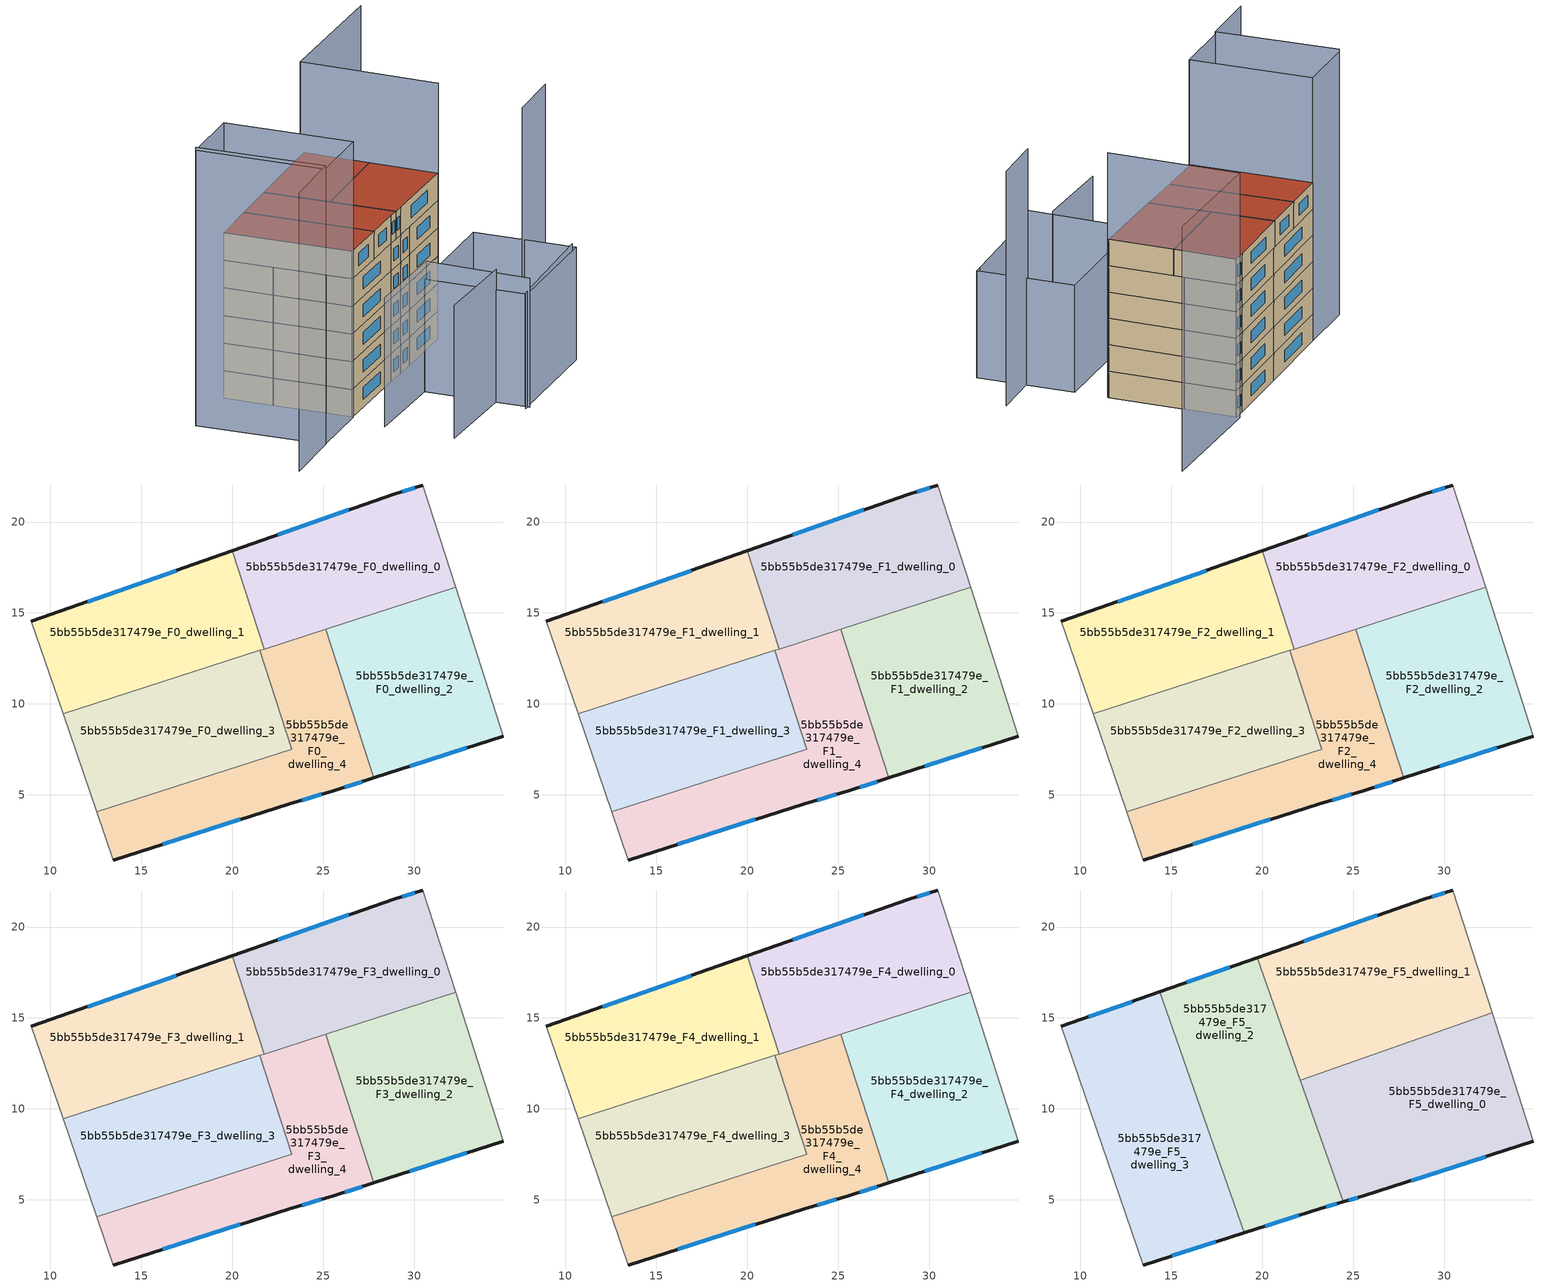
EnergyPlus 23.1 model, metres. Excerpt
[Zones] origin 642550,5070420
5bb55b5de317479e_F0_dwelling_0
 floor ground (EU_floor_Construction): 30.49,22.03 32.28,16.41 21.76,13.02 20.02,18.42 28.89,21.53 z0
 wall outside (EU_wall_Construction): 30.49,22.03 28.89,21.53 20.02,18.42 z0:3
 wall to 5bb55b5de317479e_F0_dwelling_1 (EU_wall_Construction): 20.02,18.42 21.76,13.02 z0:3
 wall adiabatic (EU_wall_Construction): 32.28,16.41 30.49,22.03 z0:3
 wall to 5bb55b5de317479e_F0_dwelling_2 (EU_wall_Construction): 25.14,14.11 32.28,16.41 z0:3
 wall to 5bb55b5de317479e_F0_dwelling_4 (EU_wall_Construction): 21.76,13.02 25.14,14.11 z0:3
 window (EU_Window_Construction): 26.4,20.66 22.5,19.29 / 30.04,21.89 29.34,21.67 z0.84:2.16
5bb55b5de317479e_F0_dwelling_1
 floor ground (EU_floor_Construction): 20.02,18.42 21.76,13.02 10.71,9.46 8.97,14.53 z0
 wall outside (EU_wall_Construction): 20.02,18.42 8.97,14.53 z0:3
 wall adiabatic (EU_wall_Construction): 8.97,14.53 10.71,9.46 z0:3
 wall to 5bb55b5de317479e_F0_dwelling_3 (EU_wall_Construction): 10.71,9.46 21.52,12.94 z0:3
 wall to 5bb55b5de317479e_F0_dwelling_4 (EU_wall_Construction): 21.52,12.94 21.76,13.02 z0:3
 window (EU_Window_Construction): 16.92,17.33 12.07,15.62 z0.84:2.16
5bb55b5de317479e_F0_dwelling_2
 floor ground (EU_floor_Construction): 32.28,16.41 34.89,8.22 27.78,5.93 25.14,14.11 z0
 wall outside (EU_wall_Construction): 27.78,5.93 34.89,8.22 z0:3
 wall to 5bb55b5de317479e_F0_dwelling_4 (EU_wall_Construction): 25.14,14.11 27.78,5.93 z0:3
 wall adiabatic (EU_wall_Construction): 34.89,8.22 32.28,16.41 z0:3
 window (EU_Window_Construction): 29.77,6.57 32.9,7.58 z0.84:2.16
5bb55b5de317479e_F0_dwelling_3
 floor ground (EU_floor_Construction): 21.52,12.94 23.26,7.52 12.56,4.08 10.71,9.46 z0
 wall to 5bb55b5de317479e_F0_dwelling_4 (EU_wall_Construction): 12.56,4.08 23.26,7.52 21.52,12.94 z0:3
 wall adiabatic (EU_wall_Construction): 10.71,9.46 12.56,4.08 z0:3
5bb55b5de317479e_F0_dwelling_4
 floor ground (EU_floor_Construction): 25.14,14.11 27.78,5.93 25.58,5.22 23.18,4.52 13.47,1.42 12.56,4.08 23.26,7.52 21.52,12.94 z0
 wall outside (EU_wall_Construction): 13.47,1.42 23.18,4.52 25.58,5.22 27.78,5.93 z0:3
 wall adiabatic (EU_wall_Construction): 12.56,4.08 13.47,1.42 z0:3
 window (EU_Window_Construction): 26.2,5.42 27.16,5.73 / 23.85,4.72 24.91,5.03 / 16.19,2.29 20.46,3.65 z0.84:2.16
5bb55b5de317479e_F1_dwelling_0
 floor to 5bb55b5de317479e_F0_dwelling_0 (EU_floor_Construction): 30.49,22.03 32.28,16.41 21.76,13.02 20.02,18.42 28.89,21.53 z3
 wall outside (EU_wall_Construction): 30.49,22.03 28.89,21.53 20.02,18.42 z3:6
 wall to 5bb55b5de317479e_F1_dwelling_1 (EU_wall_Construction): 20.02,18.42 21.76,13.02 z3:6
 wall adiabatic (EU_wall_Construction): 32.28,16.41 30.49,22.03 z3:6
 wall to 5bb55b5de317479e_F1_dwelling_2 (EU_wall_Construction): 25.14,14.11 32.28,16.41 z3:6
 wall to 5bb55b5de317479e_F1_dwelling_4 (EU_wall_Construction): 21.76,13.02 25.14,14.11 z3:6
 window (EU_Window_Construction): 26.4,20.66 22.5,19.29 / 30.04,21.89 29.34,21.67 z3.84:5.16
5bb55b5de317479e_F1_dwelling_1
 floor to 5bb55b5de317479e_F0_dwelling_1 (EU_floor_Construction): 20.02,18.42 21.76,13.02 10.71,9.46 8.97,14.53 z3
 wall outside (EU_wall_Construction): 20.02,18.42 8.97,14.53 z3:6
 wall adiabatic (EU_wall_Construction): 8.97,14.53 10.71,9.46 z3:6
 wall to 5bb55b5de317479e_F1_dwelling_3 (EU_wall_Construction): 10.71,9.46 21.52,12.94 z3:6
 wall to 5bb55b5de317479e_F1_dwelling_4 (EU_wall_Construction): 21.52,12.94 21.76,13.02 z3:6
 window (EU_Window_Construction): 16.92,17.33 12.07,15.62 z3.84:5.16
5bb55b5de317479e_F1_dwelling_2
 floor to 5bb55b5de317479e_F0_dwelling_2 (EU_floor_Construction): 32.28,16.41 34.89,8.22 27.78,5.93 25.14,14.11 z3
 wall outside (EU_wall_Construction): 27.78,5.93 34.89,8.22 z3:6
 wall to 5bb55b5de317479e_F1_dwelling_4 (EU_wall_Construction): 25.14,14.11 27.78,5.93 z3:6
 wall adiabatic (EU_wall_Construction): 34.89,8.22 32.28,16.41 z3:6
 window (EU_Window_Construction): 29.77,6.57 32.9,7.58 z3.84:5.16
5bb55b5de317479e_F1_dwelling_3
 floor to 5bb55b5de317479e_F0_dwelling_3 (EU_floor_Construction): 21.52,12.94 23.26,7.52 12.56,4.08 10.71,9.46 z3
 wall to 5bb55b5de317479e_F1_dwelling_4 (EU_wall_Construction): 12.56,4.08 23.26,7.52 21.52,12.94 z3:6
 wall adiabatic (EU_wall_Construction): 10.71,9.46 12.56,4.08 z3:6
5bb55b5de317479e_F1_dwelling_4
 floor to 5bb55b5de317479e_F0_dwelling_4 (EU_floor_Construction): 25.14,14.11 27.78,5.93 25.58,5.22 23.18,4.52 13.47,1.42 12.56,4.08 23.26,7.52 21.52,12.94 z3
 wall outside (EU_wall_Construction): 13.47,1.42 23.18,4.52 25.58,5.22 27.78,5.93 z3:6
 wall adiabatic (EU_wall_Construction): 12.56,4.08 13.47,1.42 z3:6
 window (EU_Window_Construction): 26.2,5.42 27.16,5.73 / 23.85,4.72 24.91,5.03 / 16.19,2.29 20.46,3.65 z3.84:5.16
5bb55b5de317479e_F2_dwelling_0
 floor to 5bb55b5de317479e_F1_dwelling_0 (EU_floor_Construction): 30.49,22.03 32.28,16.41 21.76,13.02 20.02,18.42 28.89,21.53 z6
 wall outside (EU_wall_Construction): 30.49,22.03 28.89,21.53 20.02,18.42 z6:9
 wall to 5bb55b5de317479e_F2_dwelling_1 (EU_wall_Construction): 20.02,18.42 21.76,13.02 z6:9
 wall adiabatic (EU_wall_Construction): 32.28,16.41 30.49,22.03 z6:9
 wall to 5bb55b5de317479e_F2_dwelling_2 (EU_wall_Construction): 25.14,14.11 32.28,16.41 z6:9
 wall to 5bb55b5de317479e_F2_dwelling_4 (EU_wall_Construction): 21.76,13.02 25.14,14.11 z6:9
 window (EU_Window_Construction): 26.4,20.66 22.5,19.29 / 30.04,21.89 29.34,21.67 z6.84:8.16
5bb55b5de317479e_F2_dwelling_1
 floor to 5bb55b5de317479e_F1_dwelling_1 (EU_floor_Construction): 20.02,18.42 21.76,13.02 10.71,9.46 8.97,14.53 z6
 wall outside (EU_wall_Construction): 20.02,18.42 8.97,14.53 z6:9
 wall adiabatic (EU_wall_Construction): 8.97,14.53 10.71,9.46 z6:9
 wall to 5bb55b5de317479e_F2_dwelling_3 (EU_wall_Construction): 10.71,9.46 21.52,12.94 z6:9
 wall to 5bb55b5de317479e_F2_dwelling_4 (EU_wall_Construction): 21.52,12.94 21.76,13.02 z6:9
 window (EU_Window_Construction): 16.92,17.33 12.07,15.62 z6.84:8.16
5bb55b5de317479e_F2_dwelling_2
 floor to 5bb55b5de317479e_F1_dwelling_2 (EU_floor_Construction): 32.28,16.41 34.89,8.22 27.78,5.93 25.14,14.11 z6
 wall outside (EU_wall_Construction): 27.78,5.93 34.89,8.22 z6:9
 wall to 5bb55b5de317479e_F2_dwelling_4 (EU_wall_Construction): 25.14,14.11 27.78,5.93 z6:9
 wall adiabatic (EU_wall_Construction): 34.89,8.22 32.28,16.41 z6:9
 window (EU_Window_Construction): 29.77,6.57 32.9,7.58 z6.84:8.16
5bb55b5de317479e_F2_dwelling_3
 floor to 5bb55b5de317479e_F1_dwelling_3 (EU_floor_Construction): 21.52,12.94 23.26,7.52 12.56,4.08 10.71,9.46 z6
 wall to 5bb55b5de317479e_F2_dwelling_4 (EU_wall_Construction): 12.56,4.08 23.26,7.52 21.52,12.94 z6:9
 wall adiabatic (EU_wall_Construction): 10.71,9.46 12.56,4.08 z6:9
5bb55b5de317479e_F2_dwelling_4
 floor to 5bb55b5de317479e_F1_dwelling_4 (EU_floor_Construction): 25.14,14.11 27.78,5.93 25.58,5.22 23.18,4.52 13.47,1.42 12.56,4.08 23.26,7.52 21.52,12.94 z6
 wall outside (EU_wall_Construction): 13.47,1.42 23.18,4.52 25.58,5.22 27.78,5.93 z6:9
 wall adiabatic (EU_wall_Construction): 12.56,4.08 13.47,1.42 z6:9
 window (EU_Window_Construction): 26.2,5.42 27.16,5.73 / 23.85,4.72 24.91,5.03 / 16.19,2.29 20.46,3.65 z6.84:8.16
5bb55b5de317479e_F3_dwelling_0
 floor to 5bb55b5de317479e_F2_dwelling_0 (EU_floor_Construction): 30.49,22.03 32.28,16.41 21.76,13.02 20.02,18.42 28.89,21.53 z9
 wall outside (EU_wall_Construction): 30.49,22.03 28.89,21.53 20.02,18.42 z9:12
 wall to 5bb55b5de317479e_F3_dwelling_1 (EU_wall_Construction): 20.02,18.42 21.76,13.02 z9:12
 wall adiabatic (EU_wall_Construction): 32.28,16.41 30.49,22.03 z9:12
 wall to 5bb55b5de317479e_F3_dwelling_2 (EU_wall_Construction): 25.14,14.11 32.28,16.41 z9:12
 wall to 5bb55b5de317479e_F3_dwelling_4 (EU_wall_Construction): 21.76,13.02 25.14,14.11 z9:12
 window (EU_Window_Construction): 26.4,20.66 22.5,19.29 / 30.04,21.89 29.34,21.67 z9.84:11.16
5bb55b5de317479e_F3_dwelling_1
 floor to 5bb55b5de317479e_F2_dwelling_1 (EU_floor_Construction): 20.02,18.42 21.76,13.02 10.71,9.46 8.97,14.53 z9
 wall outside (EU_wall_Construction): 20.02,18.42 8.97,14.53 z9:12
 wall adiabatic (EU_wall_Construction): 8.97,14.53 10.71,9.46 z9:12
 wall to 5bb55b5de317479e_F3_dwelling_3 (EU_wall_Construction): 10.71,9.46 21.52,12.94 z9:12
 wall to 5bb55b5de317479e_F3_dwelling_4 (EU_wall_Construction): 21.52,12.94 21.76,13.02 z9:12
 window (EU_Window_Construction): 16.92,17.33 12.07,15.62 z9.84:11.16
5bb55b5de317479e_F3_dwelling_2
 floor to 5bb55b5de317479e_F2_dwelling_2 (EU_floor_Construction): 32.28,16.41 34.89,8.22 27.78,5.93 25.14,14.11 z9
 wall outside (EU_wall_Construction): 27.78,5.93 34.89,8.22 z9:12
 wall to 5bb55b5de317479e_F3_dwelling_4 (EU_wall_Construction): 25.14,14.11 27.78,5.93 z9:12
 wall adiabatic (EU_wall_Construction): 34.89,8.22 32.28,16.41 z9:12
 window (EU_Window_Construction): 29.77,6.57 32.9,7.58 z9.84:11.16
5bb55b5de317479e_F3_dwelling_3
 floor to 5bb55b5de317479e_F2_dwelling_3 (EU_floor_Construction): 21.52,12.94 23.26,7.52 12.56,4.08 10.71,9.46 z9
 wall to 5bb55b5de317479e_F3_dwelling_4 (EU_wall_Construction): 12.56,4.08 23.26,7.52 21.52,12.94 z9:12
 wall adiabatic (EU_wall_Construction): 10.71,9.46 12.56,4.08 z9:12
5bb55b5de317479e_F3_dwelling_4
 floor to 5bb55b5de317479e_F2_dwelling_4 (EU_floor_Construction): 25.14,14.11 27.78,5.93 25.58,5.22 23.18,4.52 13.47,1.42 12.56,4.08 23.26,7.52 21.52,12.94 z9
 wall outside (EU_wall_Construction): 13.47,1.42 23.18,4.52 25.58,5.22 27.78,5.93 z9:12
 wall adiabatic (EU_wall_Construction): 12.56,4.08 13.47,1.42 z9:12
 window (EU_Window_Construction): 26.2,5.42 27.16,5.73 / 23.85,4.72 24.91,5.03 / 16.19,2.29 20.46,3.65 z9.84:11.16
5bb55b5de317479e_F4_dwelling_0
 floor to 5bb55b5de317479e_F3_dwelling_0 (EU_floor_Construction): 30.49,22.03 32.28,16.41 21.76,13.02 20.02,18.42 28.89,21.53 z12
 wall outside (EU_wall_Construction): 30.49,22.03 28.89,21.53 20.02,18.42 z12:15
 wall to 5bb55b5de317479e_F4_dwelling_1 (EU_wall_Construction): 20.02,18.42 21.76,13.02 z12:15
 wall adiabatic (EU_wall_Construction): 32.28,16.41 30.49,22.03 z12:15
 wall to 5bb55b5de317479e_F4_dwelling_2 (EU_wall_Construction): 25.14,14.11 32.28,16.41 z12:15
 wall to 5bb55b5de317479e_F4_dwelling_4 (EU_wall_Construction): 21.76,13.02 25.14,14.11 z12:15
 window (EU_Window_Construction): 26.4,20.66 22.5,19.29 / 30.04,21.89 29.34,21.67 z12.84:14.16
5bb55b5de317479e_F4_dwelling_1
 floor to 5bb55b5de317479e_F3_dwelling_1 (EU_floor_Construction): 20.02,18.42 21.76,13.02 10.71,9.46 8.97,14.53 z12
 wall outside (EU_wall_Construction): 20.02,18.42 8.97,14.53 z12:15
 wall adiabatic (EU_wall_Construction): 8.97,14.53 10.71,9.46 z12:15
 wall to 5bb55b5de317479e_F4_dwelling_3 (EU_wall_Construction): 10.71,9.46 21.52,12.94 z12:15
 wall to 5bb55b5de317479e_F4_dwelling_4 (EU_wall_Construction): 21.52,12.94 21.76,13.02 z12:15
 window (EU_Window_Construction): 16.92,17.33 12.07,15.62 z12.84:14.16
5bb55b5de317479e_F4_dwelling_2
 floor to 5bb55b5de317479e_F3_dwelling_2 (EU_floor_Construction): 32.28,16.41 34.89,8.22 27.78,5.93 25.14,14.11 z12
 wall outside (EU_wall_Construction): 27.78,5.93 34.89,8.22 z12:15
 wall to 5bb55b5de317479e_F4_dwelling_4 (EU_wall_Construction): 25.14,14.11 27.78,5.93 z12:15
 wall adiabatic (EU_wall_Construction): 34.89,8.22 32.28,16.41 z12:15
 window (EU_Window_Construction): 29.77,6.57 32.9,7.58 z12.84:14.16
 ceiling adiabatic (EU_roof_Construction): 34.89,8.22 32.28,16.41 25.14,14.11 27.78,5.93 z15
5bb55b5de317479e_F4_dwelling_3
 floor to 5bb55b5de317479e_F3_dwelling_3 (EU_floor_Construction): 21.52,12.94 23.26,7.52 12.56,4.08 10.71,9.46 z12
 wall to 5bb55b5de317479e_F4_dwelling_4 (EU_wall_Construction): 12.56,4.08 23.26,7.52 21.52,12.94 z12:15
 wall adiabatic (EU_wall_Construction): 10.71,9.46 12.56,4.08 z12:15
5bb55b5de317479e_F4_dwelling_4
 floor to 5bb55b5de317479e_F3_dwelling_4 (EU_floor_Construction): 25.14,14.11 27.78,5.93 25.58,5.22 23.18,4.52 13.47,1.42 12.56,4.08 23.26,7.52 21.52,12.94 z12
 wall outside (EU_wall_Construction): 13.47,1.42 23.18,4.52 25.58,5.22 27.78,5.93 z12:15
 wall adiabatic (EU_wall_Construction): 12.56,4.08 13.47,1.42 z12:15
 window (EU_Window_Construction): 26.2,5.42 27.16,5.73 / 23.85,4.72 24.91,5.03 / 16.19,2.29 20.46,3.65 z12.84:14.16
5bb55b5de317479e_F5_dwelling_0
 floor adiabatic (EU_floor_Construction): 32.64,15.29 34.89,8.22 27.78,5.93 25.56,12.8 z15
 floor to 5bb55b5de317479e_F4_dwelling_4 (EU_floor_Construction): 25.56,12.8 27.78,5.93 25.58,5.22 24.45,4.89 22.1,11.59 z15
 wall outside (EU_wall_Construction): 24.45,4.89 25.58,5.22 34.89,8.22 z15:18
 wall adiabatic (EU_wall_Construction): 34.89,8.22 32.64,15.29 z15:18
 wall to 5bb55b5de317479e_F5_dwelling_1 (EU_wall_Construction): 32.64,15.29 22.1,11.59 z15:18
 wall to 5bb55b5de317479e_F5_dwelling_2 (EU_wall_Construction): 22.1,11.59 24.45,4.89 z15:18
 window (EU_Window_Construction): 28.19,6.06 32.28,7.38 / 24.77,4.99 25.26,5.13 z15.84:17.16
 roof outside (EU_roof_Construction): 34.89,8.22 32.64,15.29 22.1,11.59 24.45,4.89 25.58,5.22 z18
5bb55b5de317479e_F5_dwelling_1
 floor to 5bb55b5de317479e_F4_dwelling_0 (EU_floor_Construction): 30.49,22.03 32.28,16.41 21.76,13.02 20.02,18.42 28.89,21.53 z15
 floor to 5bb55b5de317479e_F4_dwelling_1 (EU_floor_Construction): 20.02,18.42 21.76,13.02 21.61,12.97 19.73,18.32 z15
 floor adiabatic (EU_floor_Construction): 32.28,16.41 32.64,15.29 25.56,12.8 25.14,14.11 z15
 floor to 5bb55b5de317479e_F4_dwelling_4 (EU_floor_Construction): 25.14,14.11 25.56,12.8 22.1,11.59 21.61,12.97 z15
 wall outside (EU_wall_Construction): 30.49,22.03 28.89,21.53 19.73,18.32 z15:18
 wall adiabatic (EU_wall_Construction): 32.64,15.29 30.49,22.03 z15:18
 wall to 5bb55b5de317479e_F5_dwelling_2 (EU_wall_Construction): 19.74,18.32 22.1,11.59 z15:18
 window (EU_Window_Construction): 30.04,21.89 29.34,21.67 / 26.32,20.63 22.3,19.22 z15.84:17.16
 roof outside (EU_roof_Construction): 32.64,15.29 30.49,22.03 28.89,21.53 19.73,18.32 22.1,11.59 z18
5bb55b5de317479e_F5_dwelling_2
 floor to 5bb55b5de317479e_F4_dwelling_1 (EU_floor_Construction): 19.73,18.32 21.61,12.97 16.19,11.23 14.36,16.43 z15
 floor to 5bb55b5de317479e_F4_dwelling_3 (EU_floor_Construction): 21.52,12.94 23.26,7.52 18.08,5.85 16.19,11.23 z15
 floor to 5bb55b5de317479e_F4_dwelling_4 (EU_floor_Construction): 21.61,12.97 24.45,4.89 23.18,4.52 19.01,3.19 18.08,5.85 23.26,7.52 21.52,12.94 z15
 wall outside (EU_wall_Construction): 19.73,18.32 14.36,16.43 / 19.01,3.19 23.18,4.52 24.45,4.89 z15:18
 wall to 5bb55b5de317479e_F5_dwelling_3 (EU_wall_Construction): 14.36,16.43 19.01,3.19 z15:18
 window (EU_Window_Construction): 18.23,17.79 15.87,16.96 / 23.53,4.63 24.1,4.79 / 20.18,3.57 22.01,4.15 z15.84:17.16
 roof outside (EU_roof_Construction): 24.45,4.89 19.73,18.32 14.36,16.43 19.01,3.19 23.18,4.52 z18
5bb55b5de317479e_F5_dwelling_3
 floor to 5bb55b5de317479e_F4_dwelling_3 (EU_floor_Construction): 16.19,11.23 18.08,5.85 12.56,4.08 10.71,9.46 z15
 floor to 5bb55b5de317479e_F4_dwelling_4 (EU_floor_Construction): 18.08,5.85 19.01,3.19 13.47,1.42 12.56,4.08 z15
 floor to 5bb55b5de317479e_F4_dwelling_1 (EU_floor_Construction): 14.36,16.43 16.19,11.23 10.71,9.46 8.97,14.53 z15
 wall outside (EU_wall_Construction): 13.47,1.42 19.01,3.19 / 14.36,16.43 8.97,14.53 z15:18
 wall adiabatic (EU_wall_Construction): 8.97,14.53 13.47,1.42 z15:18
 window (EU_Window_Construction): 15.02,1.92 17.46,2.7 / 12.85,15.9 10.48,15.06 z15.84:17.16
 roof outside (EU_roof_Construction): 19.01,3.19 14.36,16.43 8.97,14.53 13.47,1.42 z18
shading: 15.8,-10.02 25.92,-7.04 z0:14.4; 26.37,-10.47 39.39,-5.69 z0:12.6; 13.6,-2.71 23.68,0.32 / 23.68,0.32 26.95,-10.56 z0:14; 37.31,-0.86 43.62,1.44 z0:26.7; 23.33,0.2 36.09,4.52 / 36.09,4.52 39.64,-5.97 / 39.64,-5.97 26.88,-10.29 / 26.88,-10.29 23.33,0.2 z0:12.2; 1.67,12.03 6.29,-1.14 / 6.29,-1.14 -0.94,-3.68 z0:30.2; 1.65,12.03 8.98,14.54 / 8.98,14.54 13.5,1.33 / 13.5,1.33 6.16,-1.18 / 6.16,-1.18 1.65,12.03 z0:29.9; 34.92,8.13 30.36,22.43 / 30.36,22.43 45.58,27.28 z0:27.8
[Building]
EU S2 Campaign: North Axis=0; Terrain=City; Solar Distribution=FullExterior
[Site:Location]
Lyon-Bron: Latitude=45.75; Longitude=5; Time Zone=1; Elevation=198
[SizingPeriod:WeatherFileDays]
AnnualSizingPeriod: Begin Month=1; Begin Day of Month=1; End Month=12; End Day of Month=31; Day of Week for Start Day=Monday; Use Weather File Daylight Saving Period=No; Use Weather File Rain and Snow Indicators=No
[MATERIAL]
EU_InternalMass_Material: Roughness=MediumRough; Thickness=0.1; Conductivity=1; Density=1800; Specific Heat=900; Thermal Absorptance=0.9; Solar Absorptance=0.7; Visible Absorptance=0.7
[MATERIAL:NOMASS] Roughness=MediumRough; Thermal Absorptance=0.9; Solar Absorptance=0.7; Visible Absorptance=0.7
Name | Thermal Resistance
EU_wall_NoMass | 0.776494
EU_roof_NoMass | 0.486893
EU_floor_NoMass | 0.421597
[WINDOWMATERIAL:SIMPLEGLAZINGSYSTEM]
EU_Window_SimpleGlazing: UFactor=4.24961; Solar Heat Gain Coefficient=0.83; Visible Transmittance=0.83
[CONSTRUCTION]
EU_wall_Construction: EU_wall_NoMass
EU_roof_Construction: EU_roof_NoMass
EU_floor_Construction: EU_floor_NoMass
EU_InternalMass_Construction: EU_InternalMass_Material
EU_Window_Construction: EU_Window_SimpleGlazing
[ZONE] Type=1; Multiplier=1; Ceiling Height=autocalculate; Floor Area=autocalculate; Part of Total Floor Area=Yes
Name | Volume
5bb55b5de317479e_F0_dwelling_0; 5bb55b5de317479e_F1_dwelling_0; 5bb55b5de317479e_F2_dwelling_0; 5bb55b5de317479e_F3_dwelling_0; 5bb55b5de317479e_F4_dwelling_0 | 192.932
5bb55b5de317479e_F5_dwelling_0 | 241.183
5bb55b5de317479e_F0_dwelling_1; 5bb55b5de317479e_F1_dwelling_1; 5bb55b5de317479e_F2_dwelling_1; 5bb55b5de317479e_F3_dwelling_1; 5bb55b5de317479e_F4_dwelling_1 | 192.945
5bb55b5de317479e_F5_dwelling_1 | 241.165
5bb55b5de317479e_F0_dwelling_2; 5bb55b5de317479e_F1_dwelling_2; 5bb55b5de317479e_F2_dwelling_2; 5bb55b5de317479e_F3_dwelling_2; 5bb55b5de317479e_F4_dwelling_2 | 192.93
5bb55b5de317479e_F5_dwelling_2 | 241.17
5bb55b5de317479e_F0_dwelling_3; 5bb55b5de317479e_F1_dwelling_3; 5bb55b5de317479e_F2_dwelling_3; 5bb55b5de317479e_F3_dwelling_3; 5bb55b5de317479e_F4_dwelling_3 | 192.944
5bb55b5de317479e_F5_dwelling_3 | 241.177
5bb55b5de317479e_F0_dwelling_4; 5bb55b5de317479e_F1_dwelling_4; 5bb55b5de317479e_F2_dwelling_4; 5bb55b5de317479e_F3_dwelling_4; 5bb55b5de317479e_F4_dwelling_4 | 192.96
[INTERNALMASS] Construction=EU_InternalMass_Construction
Name | Zone or ZoneList | Surface Area
5bb55b5de317479e_F0_dwelling_0_EU_InternalMass | 5bb55b5de317479e_F0_dwelling_0 | 64.3097
5bb55b5de317479e_F0_dwelling_1_EU_InternalMass | 5bb55b5de317479e_F0_dwelling_1 | 64.3165
5bb55b5de317479e_F0_dwelling_2_EU_InternalMass | 5bb55b5de317479e_F0_dwelling_2 | 64.3113
5bb55b5de317479e_F0_dwelling_3_EU_InternalMass | 5bb55b5de317479e_F0_dwelling_3 | 64.3155
5bb55b5de317479e_F0_dwelling_4_EU_InternalMass | 5bb55b5de317479e_F0_dwelling_4 | 64.3204
5bb55b5de317479e_F1_dwelling_0_EU_InternalMass | 5bb55b5de317479e_F1_dwelling_0 | 64.3097
5bb55b5de317479e_F1_dwelling_1_EU_InternalMass | 5bb55b5de317479e_F1_dwelling_1 | 64.3165
5bb55b5de317479e_F1_dwelling_2_EU_InternalMass | 5bb55b5de317479e_F1_dwelling_2 | 64.3113
5bb55b5de317479e_F1_dwelling_3_EU_InternalMass | 5bb55b5de317479e_F1_dwelling_3 | 64.3155
5bb55b5de317479e_F1_dwelling_4_EU_InternalMass | 5bb55b5de317479e_F1_dwelling_4 | 64.3204
5bb55b5de317479e_F2_dwelling_0_EU_InternalMass | 5bb55b5de317479e_F2_dwelling_0 | 64.3097
5bb55b5de317479e_F2_dwelling_1_EU_InternalMass | 5bb55b5de317479e_F2_dwelling_1 | 64.3165
5bb55b5de317479e_F2_dwelling_2_EU_InternalMass | 5bb55b5de317479e_F2_dwelling_2 | 64.3113
5bb55b5de317479e_F2_dwelling_3_EU_InternalMass | 5bb55b5de317479e_F2_dwelling_3 | 64.3155
5bb55b5de317479e_F2_dwelling_4_EU_InternalMass | 5bb55b5de317479e_F2_dwelling_4 | 64.3204
5bb55b5de317479e_F3_dwelling_0_EU_InternalMass | 5bb55b5de317479e_F3_dwelling_0 | 64.3097
5bb55b5de317479e_F3_dwelling_1_EU_InternalMass | 5bb55b5de317479e_F3_dwelling_1 | 64.3165
5bb55b5de317479e_F3_dwelling_2_EU_InternalMass | 5bb55b5de317479e_F3_dwelling_2 | 64.3113
5bb55b5de317479e_F3_dwelling_3_EU_InternalMass | 5bb55b5de317479e_F3_dwelling_3 | 64.3155
5bb55b5de317479e_F3_dwelling_4_EU_InternalMass | 5bb55b5de317479e_F3_dwelling_4 | 64.3204
5bb55b5de317479e_F4_dwelling_0_EU_InternalMass | 5bb55b5de317479e_F4_dwelling_0 | 64.3097
5bb55b5de317479e_F4_dwelling_1_EU_InternalMass | 5bb55b5de317479e_F4_dwelling_1 | 64.3165
5bb55b5de317479e_F4_dwelling_2_EU_InternalMass | 5bb55b5de317479e_F4_dwelling_2 | 64.3113
5bb55b5de317479e_F4_dwelling_3_EU_InternalMass | 5bb55b5de317479e_F4_dwelling_3 | 64.3155
5bb55b5de317479e_F4_dwelling_4_EU_InternalMass | 5bb55b5de317479e_F4_dwelling_4 | 64.3204
5bb55b5de317479e_F5_dwelling_0_EU_InternalMass | 5bb55b5de317479e_F5_dwelling_0 | 80.3937
5bb55b5de317479e_F5_dwelling_1_EU_InternalMass | 5bb55b5de317479e_F5_dwelling_1 | 80.3881
5bb55b5de317479e_F5_dwelling_2_EU_InternalMass | 5bb55b5de317479e_F5_dwelling_2 | 80.3901
5bb55b5de317479e_F5_dwelling_3_EU_InternalMass | 5bb55b5de317479e_F5_dwelling_3 | 80.3925
[OTHEREQUIPMENT] Fuel Type=Electricity; Design Level Calculation Method=Watts/Area; Power per Zone Floor Area=1; Fraction Latent=0; Fraction Radiant=0; Fraction Lost=0; Carbon Dioxide Generation Rate=0; EndUse Subcategory=EU_Step8_InternalGains
Name | Zone or ZoneList or Space or SpaceList | Schedule
EU_Step8_InternalGain_5bb55b5de317479e_F0_dwelling_0_f000 | 5bb55b5de317479e_F0_dwelling_0 | EU_Step8_GainSchedule_5bb55b5de317479e_F0_dwelling_0_f000
EU_Step8_InternalGain_5bb55b5de317479e_F0_dwelling_1_f000 | 5bb55b5de317479e_F0_dwelling_1 | EU_Step8_GainSchedule_5bb55b5de317479e_F0_dwelling_1_f000
EU_Step8_InternalGain_5bb55b5de317479e_F0_dwelling_2_f000 | 5bb55b5de317479e_F0_dwelling_2 | EU_Step8_GainSchedule_5bb55b5de317479e_F0_dwelling_2_f000
EU_Step8_InternalGain_5bb55b5de317479e_F0_dwelling_3_f000 | 5bb55b5de317479e_F0_dwelling_3 | EU_Step8_GainSchedule_5bb55b5de317479e_F0_dwelling_3_f000
EU_Step8_InternalGain_5bb55b5de317479e_F0_dwelling_4_f000 | 5bb55b5de317479e_F0_dwelling_4 | EU_Step8_GainSchedule_5bb55b5de317479e_F0_dwelling_4_f000
EU_Step8_InternalGain_5bb55b5de317479e_F1_dwelling_0_f000 | 5bb55b5de317479e_F1_dwelling_0 | EU_Step8_GainSchedule_5bb55b5de317479e_F1_dwelling_0_f000
EU_Step8_InternalGain_5bb55b5de317479e_F1_dwelling_1_f000 | 5bb55b5de317479e_F1_dwelling_1 | EU_Step8_GainSchedule_5bb55b5de317479e_F1_dwelling_1_f000
EU_Step8_InternalGain_5bb55b5de317479e_F1_dwelling_2_f000 | 5bb55b5de317479e_F1_dwelling_2 | EU_Step8_GainSchedule_5bb55b5de317479e_F1_dwelling_2_f000
EU_Step8_InternalGain_5bb55b5de317479e_F1_dwelling_3_f000 | 5bb55b5de317479e_F1_dwelling_3 | EU_Step8_GainSchedule_5bb55b5de317479e_F1_dwelling_3_f000
EU_Step8_InternalGain_5bb55b5de317479e_F1_dwelling_4_f000 | 5bb55b5de317479e_F1_dwelling_4 | EU_Step8_GainSchedule_5bb55b5de317479e_F1_dwelling_4_f000
EU_Step8_InternalGain_5bb55b5de317479e_F2_dwelling_0_f000 | 5bb55b5de317479e_F2_dwelling_0 | EU_Step8_GainSchedule_5bb55b5de317479e_F2_dwelling_0_f000
EU_Step8_InternalGain_5bb55b5de317479e_F2_dwelling_1_f000 | 5bb55b5de317479e_F2_dwelling_1 | EU_Step8_GainSchedule_5bb55b5de317479e_F2_dwelling_1_f000
EU_Step8_InternalGain_5bb55b5de317479e_F2_dwelling_2_f000 | 5bb55b5de317479e_F2_dwelling_2 | EU_Step8_GainSchedule_5bb55b5de317479e_F2_dwelling_2_f000
EU_Step8_InternalGain_5bb55b5de317479e_F2_dwelling_3_f000 | 5bb55b5de317479e_F2_dwelling_3 | EU_Step8_GainSchedule_5bb55b5de317479e_F2_dwelling_3_f000
EU_Step8_InternalGain_5bb55b5de317479e_F2_dwelling_4_f000 | 5bb55b5de317479e_F2_dwelling_4 | EU_Step8_GainSchedule_5bb55b5de317479e_F2_dwelling_4_f000
EU_Step8_InternalGain_5bb55b5de317479e_F3_dwelling_0_f000 | 5bb55b5de317479e_F3_dwelling_0 | EU_Step8_GainSchedule_5bb55b5de317479e_F3_dwelling_0_f000
EU_Step8_InternalGain_5bb55b5de317479e_F3_dwelling_1_f000 | 5bb55b5de317479e_F3_dwelling_1 | EU_Step8_GainSchedule_5bb55b5de317479e_F3_dwelling_1_f000
EU_Step8_InternalGain_5bb55b5de317479e_F3_dwelling_2_f000 | 5bb55b5de317479e_F3_dwelling_2 | EU_Step8_GainSchedule_5bb55b5de317479e_F3_dwelling_2_f000
EU_Step8_InternalGain_5bb55b5de317479e_F3_dwelling_3_f000 | 5bb55b5de317479e_F3_dwelling_3 | EU_Step8_GainSchedule_5bb55b5de317479e_F3_dwelling_3_f000
EU_Step8_InternalGain_5bb55b5de317479e_F3_dwelling_4_f000 | 5bb55b5de317479e_F3_dwelling_4 | EU_Step8_GainSchedule_5bb55b5de317479e_F3_dwelling_4_f000
EU_Step8_InternalGain_5bb55b5de317479e_F4_dwelling_0_f000 | 5bb55b5de317479e_F4_dwelling_0 | EU_Step8_GainSchedule_5bb55b5de317479e_F4_dwelling_0_f000
EU_Step8_InternalGain_5bb55b5de317479e_F4_dwelling_1_f000 | 5bb55b5de317479e_F4_dwelling_1 | EU_Step8_GainSchedule_5bb55b5de317479e_F4_dwelling_1_f000
EU_Step8_InternalGain_5bb55b5de317479e_F4_dwelling_2_f000 | 5bb55b5de317479e_F4_dwelling_2 | EU_Step8_GainSchedule_5bb55b5de317479e_F4_dwelling_2_f000
EU_Step8_InternalGain_5bb55b5de317479e_F4_dwelling_3_f000 | 5bb55b5de317479e_F4_dwelling_3 | EU_Step8_GainSchedule_5bb55b5de317479e_F4_dwelling_3_f000
EU_Step8_InternalGain_5bb55b5de317479e_F4_dwelling_4_f000 | 5bb55b5de317479e_F4_dwelling_4 | EU_Step8_GainSchedule_5bb55b5de317479e_F4_dwelling_4_f000
EU_Step8_InternalGain_5bb55b5de317479e_F5_dwelling_0_f000 | 5bb55b5de317479e_F5_dwelling_0 | EU_Step8_GainSchedule_5bb55b5de317479e_F5_dwelling_0_f000
EU_Step8_InternalGain_5bb55b5de317479e_F5_dwelling_1_f000 | 5bb55b5de317479e_F5_dwelling_1 | EU_Step8_GainSchedule_5bb55b5de317479e_F5_dwelling_1_f000
EU_Step8_InternalGain_5bb55b5de317479e_F5_dwelling_2_f000 | 5bb55b5de317479e_F5_dwelling_2 | EU_Step8_GainSchedule_5bb55b5de317479e_F5_dwelling_2_f000
EU_Step8_InternalGain_5bb55b5de317479e_F5_dwelling_3_f000 | 5bb55b5de317479e_F5_dwelling_3 | EU_Step8_GainSchedule_5bb55b5de317479e_F5_dwelling_3_f000
[ZONEVENTILATION:DESIGNFLOWRATE] Schedule=EU_AlwaysOn; Design Flow Rate Calculation Method=AirChanges/Hour; Air Changes per Hour=0.693814; Ventilation Type=Natural; Fan Pressure Rise=0; Fan Total Efficiency=1; Constant Term Coefficient=1; Temperature Term Coefficient=0; Velocity Term Coefficient=0; Velocity Squared Term Coefficient=0; Minimum Indoor Temperature=-100; Maximum Indoor Temperature=100; Delta Temperature=-100; Minimum Outdoor Temperature=-100; Maximum Outdoor Temperature=100; Maximum Wind Speed=40
Name | Zone or ZoneList or Space or SpaceList
EU_ConstantAir_5bb55b5de317479e_F0_dwelling_0 | 5bb55b5de317479e_F0_dwelling_0
EU_ConstantAir_5bb55b5de317479e_F0_dwelling_1 | 5bb55b5de317479e_F0_dwelling_1
EU_ConstantAir_5bb55b5de317479e_F0_dwelling_2 | 5bb55b5de317479e_F0_dwelling_2
EU_ConstantAir_5bb55b5de317479e_F0_dwelling_3 | 5bb55b5de317479e_F0_dwelling_3
EU_ConstantAir_5bb55b5de317479e_F0_dwelling_4 | 5bb55b5de317479e_F0_dwelling_4
EU_ConstantAir_5bb55b5de317479e_F1_dwelling_0 | 5bb55b5de317479e_F1_dwelling_0
EU_ConstantAir_5bb55b5de317479e_F1_dwelling_1 | 5bb55b5de317479e_F1_dwelling_1
EU_ConstantAir_5bb55b5de317479e_F1_dwelling_2 | 5bb55b5de317479e_F1_dwelling_2
EU_ConstantAir_5bb55b5de317479e_F1_dwelling_3 | 5bb55b5de317479e_F1_dwelling_3
EU_ConstantAir_5bb55b5de317479e_F1_dwelling_4 | 5bb55b5de317479e_F1_dwelling_4
EU_ConstantAir_5bb55b5de317479e_F2_dwelling_0 | 5bb55b5de317479e_F2_dwelling_0
EU_ConstantAir_5bb55b5de317479e_F2_dwelling_1 | 5bb55b5de317479e_F2_dwelling_1
EU_ConstantAir_5bb55b5de317479e_F2_dwelling_2 | 5bb55b5de317479e_F2_dwelling_2
EU_ConstantAir_5bb55b5de317479e_F2_dwelling_3 | 5bb55b5de317479e_F2_dwelling_3
EU_ConstantAir_5bb55b5de317479e_F2_dwelling_4 | 5bb55b5de317479e_F2_dwelling_4
EU_ConstantAir_5bb55b5de317479e_F3_dwelling_0 | 5bb55b5de317479e_F3_dwelling_0
EU_ConstantAir_5bb55b5de317479e_F3_dwelling_1 | 5bb55b5de317479e_F3_dwelling_1
EU_ConstantAir_5bb55b5de317479e_F3_dwelling_2 | 5bb55b5de317479e_F3_dwelling_2
EU_ConstantAir_5bb55b5de317479e_F3_dwelling_3 | 5bb55b5de317479e_F3_dwelling_3
EU_ConstantAir_5bb55b5de317479e_F3_dwelling_4 | 5bb55b5de317479e_F3_dwelling_4
EU_ConstantAir_5bb55b5de317479e_F4_dwelling_0 | 5bb55b5de317479e_F4_dwelling_0
EU_ConstantAir_5bb55b5de317479e_F4_dwelling_1 | 5bb55b5de317479e_F4_dwelling_1
EU_ConstantAir_5bb55b5de317479e_F4_dwelling_2 | 5bb55b5de317479e_F4_dwelling_2
EU_ConstantAir_5bb55b5de317479e_F4_dwelling_3 | 5bb55b5de317479e_F4_dwelling_3
EU_ConstantAir_5bb55b5de317479e_F4_dwelling_4 | 5bb55b5de317479e_F4_dwelling_4
EU_ConstantAir_5bb55b5de317479e_F5_dwelling_0 | 5bb55b5de317479e_F5_dwelling_0
EU_ConstantAir_5bb55b5de317479e_F5_dwelling_1 | 5bb55b5de317479e_F5_dwelling_1
EU_ConstantAir_5bb55b5de317479e_F5_dwelling_2 | 5bb55b5de317479e_F5_dwelling_2
EU_ConstantAir_5bb55b5de317479e_F5_dwelling_3 | 5bb55b5de317479e_F5_dwelling_3
[HVACTEMPLATE:THERMOSTAT] Constant Heating Setpoint=20; Constant Cooling Setpoint=50
EU_HeatOnly_5bb55b5de317479e_F0_dwelling_0; EU_HeatOnly_5bb55b5de317479e_F0_dwelling_1; EU_HeatOnly_5bb55b5de317479e_F0_dwelling_2; EU_HeatOnly_5bb55b5de317479e_F0_dwelling_3; EU_HeatOnly_5bb55b5de317479e_F0_dwelling_4; EU_HeatOnly_5bb55b5de317479e_F1_dwelling_0; EU_HeatOnly_5bb55b5de317479e_F1_dwelling_1; EU_HeatOnly_5bb55b5de317479e_F1_dwelling_2; EU_HeatOnly_5bb55b5de317479e_F1_dwelling_3; EU_HeatOnly_5bb55b5de317479e_F1_dwelling_4; EU_HeatOnly_5bb55b5de317479e_F2_dwelling_0; EU_HeatOnly_5bb55b5de317479e_F2_dwelling_1; EU_HeatOnly_5bb55b5de317479e_F2_dwelling_2; EU_HeatOnly_5bb55b5de317479e_F2_dwelling_3; EU_HeatOnly_5bb55b5de317479e_F2_dwelling_4; EU_HeatOnly_5bb55b5de317479e_F3_dwelling_0; EU_HeatOnly_5bb55b5de317479e_F3_dwelling_1; EU_HeatOnly_5bb55b5de317479e_F3_dwelling_2; EU_HeatOnly_5bb55b5de317479e_F3_dwelling_3; EU_HeatOnly_5bb55b5de317479e_F3_dwelling_4; EU_HeatOnly_5bb55b5de317479e_F4_dwelling_0; EU_HeatOnly_5bb55b5de317479e_F4_dwelling_1; EU_HeatOnly_5bb55b5de317479e_F4_dwelling_2; EU_HeatOnly_5bb55b5de317479e_F4_dwelling_3; EU_HeatOnly_5bb55b5de317479e_F4_dwelling_4; EU_HeatOnly_5bb55b5de317479e_F5_dwelling_0; EU_HeatOnly_5bb55b5de317479e_F5_dwelling_1; EU_HeatOnly_5bb55b5de317479e_F5_dwelling_2; EU_HeatOnly_5bb55b5de317479e_F5_dwelling_3
[HVACTEMPLATE:ZONE:IDEALLOADSAIRSYSTEM] System Availability Schedule=EU_AlwaysOn; Maximum Heating Supply Air Temperature=50; Minimum Cooling Supply Air Temperature=13; Maximum Heating Supply Air Humidity Ratio=0.0156; Minimum Cooling Supply Air Humidity Ratio=0.0077; Heating Limit=NoLimit; Cooling Limit=NoLimit; Heating Availability Schedule=EU_AlwaysOn; Cooling Availability Schedule=EU_CoolingOff; Dehumidification Control Type=ConstantSensibleHeatRatio; Cooling Sensible Heat Ratio=0.7; Dehumidification Setpoint=60; Humidification Control Type=None; Humidification Setpoint=30; Outdoor Air Method=None; Outdoor Air Flow Rate per Person=0.00944; Outdoor Air Flow Rate per Zone Floor Area=0; Outdoor Air Flow Rate per Zone=0; Demand Controlled Ventilation Type=None; Outdoor Air Economizer Type=NoEconomizer; Heat Recovery Type=None; Sensible Heat Recovery Effectiveness=0.7; Latent Heat Recovery Effectiveness=0.65
Name | Template Thermostat
5bb55b5de317479e_F0_dwelling_0 | EU_HeatOnly_5bb55b5de317479e_F0_dwelling_0
5bb55b5de317479e_F0_dwelling_1 | EU_HeatOnly_5bb55b5de317479e_F0_dwelling_1
5bb55b5de317479e_F0_dwelling_2 | EU_HeatOnly_5bb55b5de317479e_F0_dwelling_2
5bb55b5de317479e_F0_dwelling_3 | EU_HeatOnly_5bb55b5de317479e_F0_dwelling_3
5bb55b5de317479e_F0_dwelling_4 | EU_HeatOnly_5bb55b5de317479e_F0_dwelling_4
5bb55b5de317479e_F1_dwelling_0 | EU_HeatOnly_5bb55b5de317479e_F1_dwelling_0
5bb55b5de317479e_F1_dwelling_1 | EU_HeatOnly_5bb55b5de317479e_F1_dwelling_1
5bb55b5de317479e_F1_dwelling_2 | EU_HeatOnly_5bb55b5de317479e_F1_dwelling_2
5bb55b5de317479e_F1_dwelling_3 | EU_HeatOnly_5bb55b5de317479e_F1_dwelling_3
5bb55b5de317479e_F1_dwelling_4 | EU_HeatOnly_5bb55b5de317479e_F1_dwelling_4
5bb55b5de317479e_F2_dwelling_0 | EU_HeatOnly_5bb55b5de317479e_F2_dwelling_0
5bb55b5de317479e_F2_dwelling_1 | EU_HeatOnly_5bb55b5de317479e_F2_dwelling_1
5bb55b5de317479e_F2_dwelling_2 | EU_HeatOnly_5bb55b5de317479e_F2_dwelling_2
5bb55b5de317479e_F2_dwelling_3 | EU_HeatOnly_5bb55b5de317479e_F2_dwelling_3
5bb55b5de317479e_F2_dwelling_4 | EU_HeatOnly_5bb55b5de317479e_F2_dwelling_4
5bb55b5de317479e_F3_dwelling_0 | EU_HeatOnly_5bb55b5de317479e_F3_dwelling_0
5bb55b5de317479e_F3_dwelling_1 | EU_HeatOnly_5bb55b5de317479e_F3_dwelling_1
5bb55b5de317479e_F3_dwelling_2 | EU_HeatOnly_5bb55b5de317479e_F3_dwelling_2
5bb55b5de317479e_F3_dwelling_3 | EU_HeatOnly_5bb55b5de317479e_F3_dwelling_3
5bb55b5de317479e_F3_dwelling_4 | EU_HeatOnly_5bb55b5de317479e_F3_dwelling_4
5bb55b5de317479e_F4_dwelling_0 | EU_HeatOnly_5bb55b5de317479e_F4_dwelling_0
5bb55b5de317479e_F4_dwelling_1 | EU_HeatOnly_5bb55b5de317479e_F4_dwelling_1
5bb55b5de317479e_F4_dwelling_2 | EU_HeatOnly_5bb55b5de317479e_F4_dwelling_2
5bb55b5de317479e_F4_dwelling_3 | EU_HeatOnly_5bb55b5de317479e_F4_dwelling_3
5bb55b5de317479e_F4_dwelling_4 | EU_HeatOnly_5bb55b5de317479e_F4_dwelling_4
5bb55b5de317479e_F5_dwelling_0 | EU_HeatOnly_5bb55b5de317479e_F5_dwelling_0
5bb55b5de317479e_F5_dwelling_1 | EU_HeatOnly_5bb55b5de317479e_F5_dwelling_1
5bb55b5de317479e_F5_dwelling_2 | EU_HeatOnly_5bb55b5de317479e_F5_dwelling_2
5bb55b5de317479e_F5_dwelling_3 | EU_HeatOnly_5bb55b5de317479e_F5_dwelling_3
[SIZING:ZONE] Zone Cooling Design Supply Air Temperature Input Method=SupplyAirTemperature; Zone Cooling Design Supply Air Temperature=13; Zone Heating Design Supply Air Temperature Input Method=SupplyAirTemperature; Zone Heating Design Supply Air Temperature=50; Zone Cooling Design Supply Air Humidity Ratio=0.008; Zone Heating Design Supply Air Humidity Ratio=0.008; Cooling Design Air Flow Method=DesignDay; Cooling Design Air Flow Rate=0; Cooling Minimum Air Flow per Zone Floor Area=0.000762; Cooling Minimum Air Flow=0; Cooling Minimum Air Flow Fraction=0.2; Heating Design Air Flow Method=DesignDay; Heating Design Air Flow Rate=0; Heating Maximum Air Flow per Zone Floor Area=0.002032; Heating Maximum Air Flow=0.141576; Heating Maximum Air Flow Fraction=0.3; Account for Dedicated Outdoor Air System=No; Dedicated Outdoor Air System Control Strategy=NeutralSupplyAir; Dedicated Outdoor Air Low Setpoint Temperature for Design=autosize; Dedicated Outdoor Air High Setpoint Temperature for Design=autosize; Zone Load Sizing Method=Sensible Load Only No Latent Load; Zone Latent Cooling Design Supply Air Humidity Ratio Input Method=HumidityRatioDifference; Zone Cooling Design Supply Air Humidity Ratio Difference=0.005; Zone Latent Heating Design Supply Air Humidity Ratio Input Method=HumidityRatioDifference; Zone Humidification Design Supply Air Humidity Ratio Difference=0.005
5bb55b5de317479e_F0_dwelling_0; 5bb55b5de317479e_F0_dwelling_1; 5bb55b5de317479e_F0_dwelling_2; 5bb55b5de317479e_F0_dwelling_3; 5bb55b5de317479e_F0_dwelling_4; 5bb55b5de317479e_F1_dwelling_0; 5bb55b5de317479e_F1_dwelling_1; 5bb55b5de317479e_F1_dwelling_2; 5bb55b5de317479e_F1_dwelling_3; 5bb55b5de317479e_F1_dwelling_4; 5bb55b5de317479e_F2_dwelling_0; 5bb55b5de317479e_F2_dwelling_1; 5bb55b5de317479e_F2_dwelling_2; 5bb55b5de317479e_F2_dwelling_3; 5bb55b5de317479e_F2_dwelling_4; 5bb55b5de317479e_F3_dwelling_0; 5bb55b5de317479e_F3_dwelling_1; 5bb55b5de317479e_F3_dwelling_2; 5bb55b5de317479e_F3_dwelling_3; 5bb55b5de317479e_F3_dwelling_4; 5bb55b5de317479e_F4_dwelling_0; 5bb55b5de317479e_F4_dwelling_1; 5bb55b5de317479e_F4_dwelling_2; 5bb55b5de317479e_F4_dwelling_3; 5bb55b5de317479e_F4_dwelling_4; 5bb55b5de317479e_F5_dwelling_0; 5bb55b5de317479e_F5_dwelling_1; 5bb55b5de317479e_F5_dwelling_2; 5bb55b5de317479e_F5_dwelling_3
[SCHEDULE:CONSTANT]
Name | Hourly Value
EU_AlwaysOn | 1
EU_CoolingOff | 0
[SCHEDULE:FILE] Column Number=1; Rows to Skip at Top=0; Number of Hours of Data=8760; Column Separator=Comma; Interpolate to Timestep=No; Minutes per Item=60; Adjust Schedule for Daylight Savings=Yes
Name | File
EU_Step8_GainSchedule_5bb55b5de317479e_F0_dwelling_0_f000 | ../../schedules/5bb55b5de317479e/5bb55b5de317479e_F0_dwelling_0_f000_gain.csv
EU_Step8_GainSchedule_5bb55b5de317479e_F0_dwelling_1_f000 | ../../schedules/5bb55b5de317479e/5bb55b5de317479e_F0_dwelling_1_f000_gain.csv
EU_Step8_GainSchedule_5bb55b5de317479e_F0_dwelling_2_f000 | ../../schedules/5bb55b5de317479e/5bb55b5de317479e_F0_dwelling_2_f000_gain.csv
EU_Step8_GainSchedule_5bb55b5de317479e_F0_dwelling_3_f000 | ../../schedules/5bb55b5de317479e/5bb55b5de317479e_F0_dwelling_3_f000_gain.csv
EU_Step8_GainSchedule_5bb55b5de317479e_F0_dwelling_4_f000 | ../../schedules/5bb55b5de317479e/5bb55b5de317479e_F0_dwelling_4_f000_gain.csv
EU_Step8_GainSchedule_5bb55b5de317479e_F1_dwelling_0_f000 | ../../schedules/5bb55b5de317479e/5bb55b5de317479e_F1_dwelling_0_f000_gain.csv
EU_Step8_GainSchedule_5bb55b5de317479e_F1_dwelling_1_f000 | ../../schedules/5bb55b5de317479e/5bb55b5de317479e_F1_dwelling_1_f000_gain.csv
EU_Step8_GainSchedule_5bb55b5de317479e_F1_dwelling_2_f000 | ../../schedules/5bb55b5de317479e/5bb55b5de317479e_F1_dwelling_2_f000_gain.csv
EU_Step8_GainSchedule_5bb55b5de317479e_F1_dwelling_3_f000 | ../../schedules/5bb55b5de317479e/5bb55b5de317479e_F1_dwelling_3_f000_gain.csv
EU_Step8_GainSchedule_5bb55b5de317479e_F1_dwelling_4_f000 | ../../schedules/5bb55b5de317479e/5bb55b5de317479e_F1_dwelling_4_f000_gain.csv
EU_Step8_GainSchedule_5bb55b5de317479e_F2_dwelling_0_f000 | ../../schedules/5bb55b5de317479e/5bb55b5de317479e_F2_dwelling_0_f000_gain.csv
EU_Step8_GainSchedule_5bb55b5de317479e_F2_dwelling_1_f000 | ../../schedules/5bb55b5de317479e/5bb55b5de317479e_F2_dwelling_1_f000_gain.csv
EU_Step8_GainSchedule_5bb55b5de317479e_F2_dwelling_2_f000 | ../../schedules/5bb55b5de317479e/5bb55b5de317479e_F2_dwelling_2_f000_gain.csv
EU_Step8_GainSchedule_5bb55b5de317479e_F2_dwelling_3_f000 | ../../schedules/5bb55b5de317479e/5bb55b5de317479e_F2_dwelling_3_f000_gain.csv
EU_Step8_GainSchedule_5bb55b5de317479e_F2_dwelling_4_f000 | ../../schedules/5bb55b5de317479e/5bb55b5de317479e_F2_dwelling_4_f000_gain.csv
EU_Step8_GainSchedule_5bb55b5de317479e_F3_dwelling_0_f000 | ../../schedules/5bb55b5de317479e/5bb55b5de317479e_F3_dwelling_0_f000_gain.csv
EU_Step8_GainSchedule_5bb55b5de317479e_F3_dwelling_1_f000 | ../../schedules/5bb55b5de317479e/5bb55b5de317479e_F3_dwelling_1_f000_gain.csv
EU_Step8_GainSchedule_5bb55b5de317479e_F3_dwelling_2_f000 | ../../schedules/5bb55b5de317479e/5bb55b5de317479e_F3_dwelling_2_f000_gain.csv
EU_Step8_GainSchedule_5bb55b5de317479e_F3_dwelling_3_f000 | ../../schedules/5bb55b5de317479e/5bb55b5de317479e_F3_dwelling_3_f000_gain.csv
EU_Step8_GainSchedule_5bb55b5de317479e_F3_dwelling_4_f000 | ../../schedules/5bb55b5de317479e/5bb55b5de317479e_F3_dwelling_4_f000_gain.csv
EU_Step8_GainSchedule_5bb55b5de317479e_F4_dwelling_0_f000 | ../../schedules/5bb55b5de317479e/5bb55b5de317479e_F4_dwelling_0_f000_gain.csv
EU_Step8_GainSchedule_5bb55b5de317479e_F4_dwelling_1_f000 | ../../schedules/5bb55b5de317479e/5bb55b5de317479e_F4_dwelling_1_f000_gain.csv
EU_Step8_GainSchedule_5bb55b5de317479e_F4_dwelling_2_f000 | ../../schedules/5bb55b5de317479e/5bb55b5de317479e_F4_dwelling_2_f000_gain.csv
EU_Step8_GainSchedule_5bb55b5de317479e_F4_dwelling_3_f000 | ../../schedules/5bb55b5de317479e/5bb55b5de317479e_F4_dwelling_3_f000_gain.csv
EU_Step8_GainSchedule_5bb55b5de317479e_F4_dwelling_4_f000 | ../../schedules/5bb55b5de317479e/5bb55b5de317479e_F4_dwelling_4_f000_gain.csv
EU_Step8_GainSchedule_5bb55b5de317479e_F5_dwelling_0_f000 | ../../schedules/5bb55b5de317479e/5bb55b5de317479e_F5_dwelling_0_f000_gain.csv
EU_Step8_GainSchedule_5bb55b5de317479e_F5_dwelling_1_f000 | ../../schedules/5bb55b5de317479e/5bb55b5de317479e_F5_dwelling_1_f000_gain.csv
EU_Step8_GainSchedule_5bb55b5de317479e_F5_dwelling_2_f000 | ../../schedules/5bb55b5de317479e/5bb55b5de317479e_F5_dwelling_2_f000_gain.csv
EU_Step8_GainSchedule_5bb55b5de317479e_F5_dwelling_3_f000 | ../../schedules/5bb55b5de317479e/5bb55b5de317479e_F5_dwelling_3_f000_gain.csv
